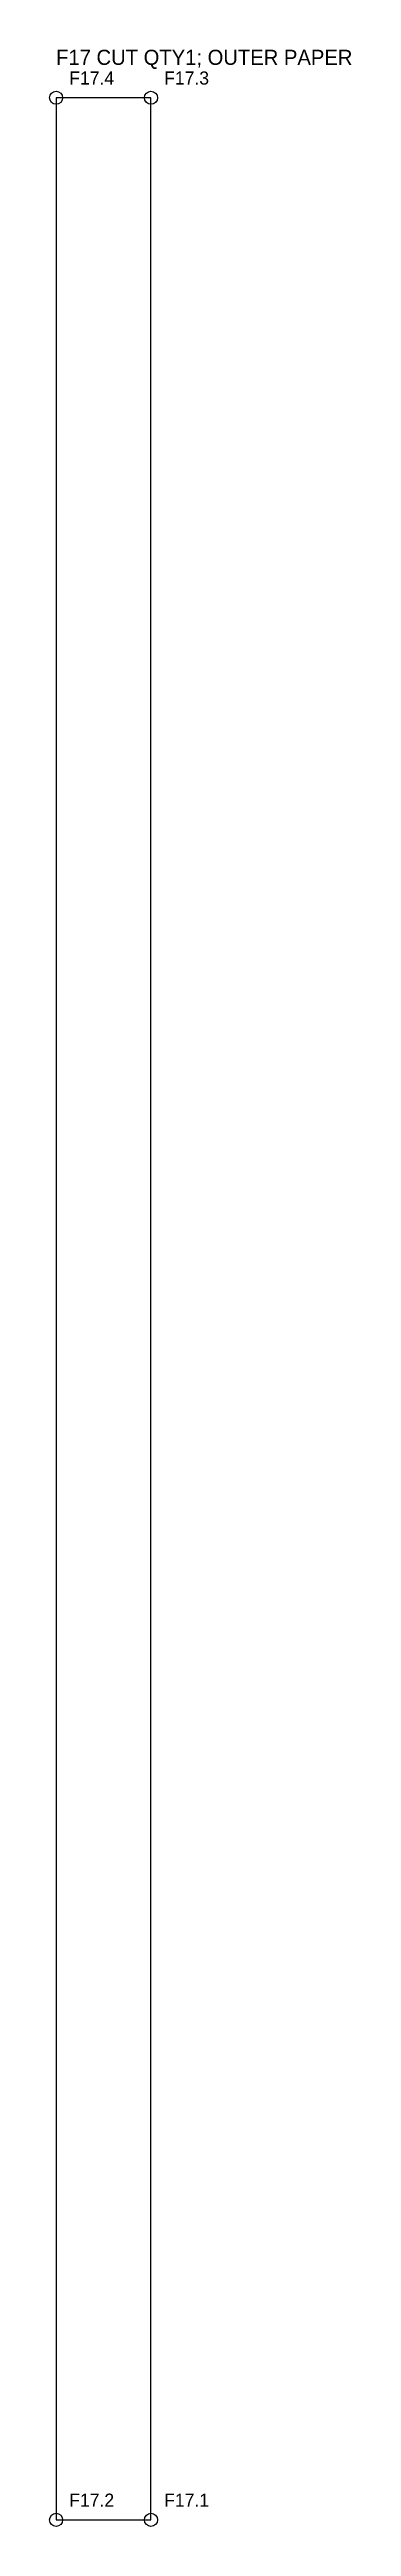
# Model space of a CAD drawing. Header units: millimetres. Extents: x 4 to 50, y 4 to 381.
import ezdxf

# ---------------------------------------------------------------- set-up
doc = ezdxf.new("R2010")
doc.units = ezdxf.units.MM
for name, color, linetype in [('CUT', 7, 'Continuous'), ('LABEL', 3, 'Continuous'), ('REFERENCE', 5, 'Continuous')]:
    doc.layers.add(name, color=color, linetype=linetype)

msp = doc.modelspace()

# ---------------------------------------------------------------- linework, layer by layer
at = {"layer": 'CUT'}
msp.add_lwpolyline([(5, 5), (8.61, 5), (12.22, 5), (15.83, 5), (19.45, 5), (19.45, 373.65), (15.83, 373.65), (12.22, 373.65), (8.61, 373.65), (5, 373.65)], close=True, dxfattribs=at)
at = {"layer": 'REFERENCE'}
for centre in [(5, 373.65), (19.45, 373.65), (5, 5), (19.45, 5)]:
    msp.add_circle(centre, 1, dxfattribs=at)

# ---------------------------------------------------------------- texts
at = {"layer": 'LABEL'}
msp.add_text('F17 CUT QTY1; OUTER PAPER', height=2.3, dxfattribs=at).set_placement((5, 378.65))
at = {"layer": 'REFERENCE'}
for s, p in [('F17.4', (7, 375.65)), ('F17.3', (21.45, 375.65)), ('F17.2', (7, 7)), ('F17.1', (21.45, 7))]:
    msp.add_text(s, height=2, dxfattribs=at).set_placement(p)

doc.saveas('drawing.dxf')
